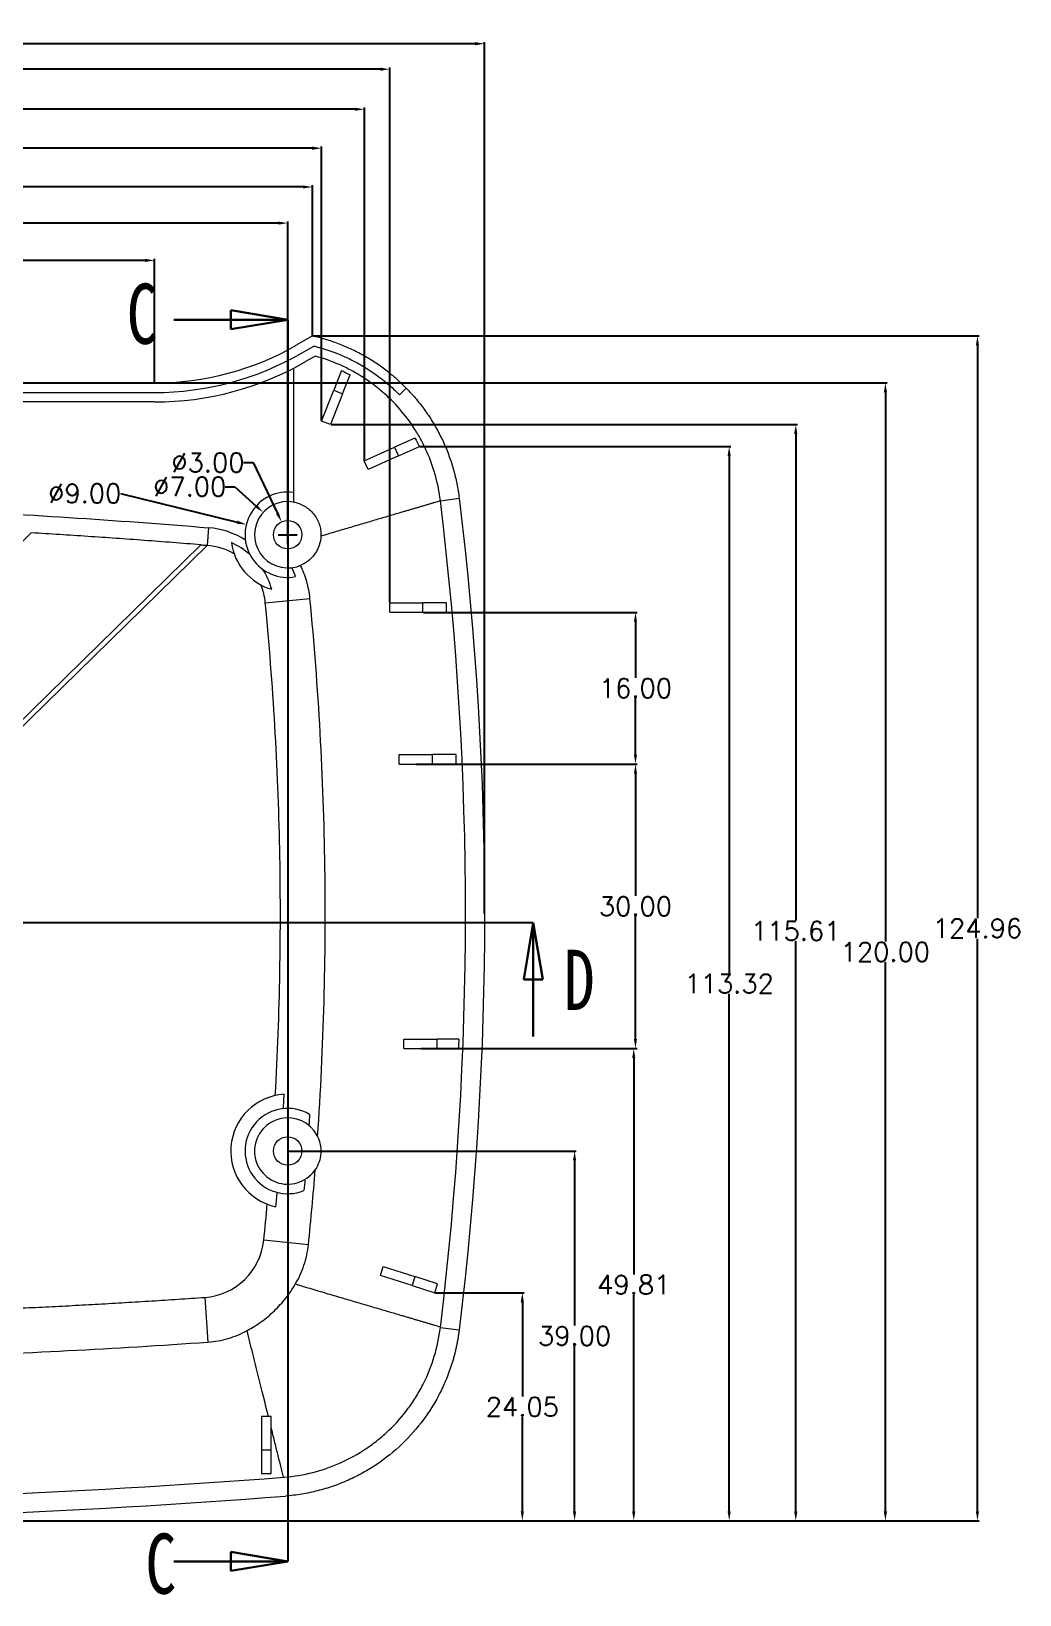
# Model space of a CAD drawing. Header units: inches. Extents: x 1813 to 4686, y 284 to 889.
# Drawn here: x 3064.7 to 3168.9, y 597.1 to 762 of the extents above; entities that cross this region are included whole.
import ezdxf

# ---------------------------------------------------------------- set-up
doc = ezdxf.new("R2010")
doc.units = ezdxf.units.IN
doc.header["$LTSCALE"] = 15
doc.linetypes.add('CENTERX2', pattern=[101.6, 63.5, -12.7, 12.7, -12.7])
doc.styles.add('SLDTEXTSTYLE0', font='TXT', dxfattribs={"width": 0.75})
doc.styles.get("Standard").update_dxf_attribs({"font": 'txt', "bigfont": 'gbcbig.shx'})
doc.dimstyles.new('2.5', dxfattribs={"dimtxt": 2, "dimasz": 1, "dimexe": 0.18, "dimexo": 0.0625, "dimgap": 0.09, "dimtad": 0, "dimtih": 1, "dimtoh": 1, "dimzin": 0, "dimdsep": 46, "dimtxsty": 'Standard', "dimcen": 1, "dimadec": 0, "dimazin": 2, "dimtfac": 1, "dimtofl": 0, "dimtmove": 0, "dimatfit": 3, "dimfxl": 1, "dimtolj": 1, "dimtzin": 0, "dimarcsym": 0})

# ---------------------------------------------------------------- blocks, each defined once
blk = doc.blocks.new('_CLOSED')
at = {"color": 0, "linetype": 'ByBlock', "lineweight": -2}
for p, q in [((-1, 0.166667), (0, 0)), ((-1, 0.166667), (-1, -0.166667)), ((0, 0), (-1, -0.166667)), ((0, 0), (-1, 0))]:
    blk.add_line(p, q, dxfattribs=at)
blk = doc.blocks.new('*D246')
at = {"color": 0, "lineweight": -2}
for p, q in [((2970.8, 724.94), (2970.8, 737.99)), ((2971.8, 737.81), (3019.67, 737.81)), ((3076.72, 737.81), (3028.85, 737.81)), ((3077.72, 724.94), (3077.72, 737.99))]:
    blk.add_line(p, q, dxfattribs=at)
at = {"color": 0}
for points in [[(2971.8, 737.97), (2971.8, 737.64), (2970.8, 737.81)], [(3076.72, 737.97), (3076.72, 737.64), (3077.72, 737.81)]]:
    blk.add_solid(points, dxfattribs=at)
at = {"layer": 'Defpoints', "color": 0}
for p in [(3077.72, 737.81), (2970.8, 724.88), (3077.72, 724.88)]:
    blk.add_point(p, dxfattribs=at)
at = {"color": 0, "insert": (3024.26, 737.81), "char_height": 2, "attachment_point": 5}
blk.add_mtext('\\A1;106.92', dxfattribs=at)
blk = doc.blocks.new('*D248')
at = {"color": 0, "lineweight": -2}
for p, q in [((2956.76, 708.94), (2956.76, 741.92)), ((2957.76, 741.74), (3019.84, 741.74)), ((3090.76, 741.74), (3028.68, 741.74)), ((3091.76, 708.94), (3091.76, 741.92))]:
    blk.add_line(p, q, dxfattribs=at)
at = {"color": 0}
for points in [[(2957.76, 741.91), (2957.76, 741.58), (2956.76, 741.74)], [(3090.76, 741.91), (3090.76, 741.58), (3091.76, 741.74)]]:
    blk.add_solid(points, dxfattribs=at)
at = {"layer": 'Defpoints', "color": 0}
for p in [(3091.76, 741.74), (2956.76, 708.88), (3091.76, 708.88)]:
    blk.add_point(p, dxfattribs=at)
at = {"color": 0, "insert": (3024.26, 741.74), "char_height": 2, "attachment_point": 5}
blk.add_mtext('\\A1;135.00', dxfattribs=at)
blk = doc.blocks.new('*D249')
at = {"color": 0, "lineweight": -2}
for p, q in [((2954.16, 729.9), (2954.16, 745.73)), ((2955.16, 745.55), (3019.84, 745.55)), ((3093.36, 745.55), (3028.68, 745.55)), ((3094.36, 729.9), (3094.36, 745.73))]:
    blk.add_line(p, q, dxfattribs=at)
at = {"color": 0}
for points in [[(2955.16, 745.72), (2955.16, 745.39), (2954.16, 745.55)], [(3093.36, 745.72), (3093.36, 745.39), (3094.36, 745.55)]]:
    blk.add_solid(points, dxfattribs=at)
at = {"layer": 'Defpoints', "color": 0}
for p in [(3094.36, 745.55), (2954.16, 729.84), (3094.36, 729.84)]:
    blk.add_point(p, dxfattribs=at)
at = {"color": 0, "insert": (3024.26, 745.55), "char_height": 2, "attachment_point": 5}
blk.add_mtext('\\A1;140.20', dxfattribs=at)
blk = doc.blocks.new('*D250')
at = {"color": 0, "lineweight": -2}
for p, q in [((2948.68, 716.72), (2948.68, 753.93)), ((2949.68, 753.75), (3020.17, 753.75)), ((3098.84, 753.75), (3028.35, 753.75)), ((3099.84, 716.72), (3099.84, 753.93))]:
    blk.add_line(p, q, dxfattribs=at)
at = {"color": 0}
for points in [[(2949.68, 753.92), (2949.68, 753.58), (2948.68, 753.75)], [(3098.84, 753.92), (3098.84, 753.58), (3099.84, 753.75)]]:
    blk.add_solid(points, dxfattribs=at)
at = {"layer": 'Defpoints', "color": 0}
for p in [(2948.68, 753.75), (2948.68, 716.65), (3099.84, 716.65)]:
    blk.add_point(p, dxfattribs=at)
at = {"color": 0, "insert": (3024.26, 753.75), "char_height": 2, "attachment_point": 5}
blk.add_mtext('\\A1;151.15', dxfattribs=at)
blk = doc.blocks.new('*D251')
at = {"color": 0, "lineweight": -2}
for p, q in [((2953.19, 720.92), (2953.19, 749.82)), ((2954.19, 749.64), (3019.84, 749.64)), ((3094.33, 749.64), (3028.68, 749.64)), ((3095.33, 720.92), (3095.33, 749.82))]:
    blk.add_line(p, q, dxfattribs=at)
at = {"color": 0}
for points in [[(2954.19, 749.81), (2954.19, 749.47), (2953.19, 749.64)], [(3094.33, 749.81), (3094.33, 749.47), (3095.33, 749.64)]]:
    blk.add_solid(points, dxfattribs=at)
at = {"layer": 'Defpoints', "color": 0}
for p in [(3095.33, 749.64), (2953.19, 720.85), (3095.33, 720.85)]:
    blk.add_point(p, dxfattribs=at)
at = {"color": 0, "insert": (3024.26, 749.64), "char_height": 2, "attachment_point": 5}
blk.add_mtext('\\A1;142.15', dxfattribs=at)
blk = doc.blocks.new('*D252')
at = {"color": 0, "lineweight": -2}
for p, q in [((2946.01, 701.75), (2946.01, 758.15)), ((2947.01, 757.97), (3019.67, 757.97)), ((3101.51, 757.97), (3028.85, 757.97)), ((3102.51, 701.75), (3102.51, 758.15))]:
    blk.add_line(p, q, dxfattribs=at)
at = {"color": 0}
for points in [[(2947.01, 758.14), (2947.01, 757.8), (2946.01, 757.97)], [(3101.51, 758.14), (3101.51, 757.8), (3102.51, 757.97)]]:
    blk.add_solid(points, dxfattribs=at)
at = {"layer": 'Defpoints', "color": 0}
for p in [(2946.01, 757.97), (2946.01, 701.69), (3102.51, 701.69)]:
    blk.add_point(p, dxfattribs=at)
at = {"color": 0, "insert": (3024.26, 757.97), "char_height": 2, "attachment_point": 5}
blk.add_mtext('\\A1;156.50', dxfattribs=at)
blk = doc.blocks.new('*D253')
at = {"color": 0, "lineweight": -2}
for p, q in [((2936.01, 668.94), (2936.01, 760.84)), ((2937.01, 760.66), (3019.67, 760.66)), ((3111.51, 760.66), (3028.85, 760.66)), ((3112.51, 668.94), (3112.51, 760.84))]:
    blk.add_line(p, q, dxfattribs=at)
at = {"color": 0}
for points in [[(2937.01, 760.83), (2937.01, 760.49), (2936.01, 760.66)], [(3111.51, 760.83), (3111.51, 760.49), (3112.51, 760.66)]]:
    blk.add_solid(points, dxfattribs=at)
at = {"layer": 'Defpoints', "color": 0}
for p in [(2936.01, 760.66), (2936.01, 668.88), (3112.51, 668.88)]:
    blk.add_point(p, dxfattribs=at)
at = {"color": 0, "insert": (3024.26, 760.66), "char_height": 2, "attachment_point": 5}
blk.add_mtext('\\A1;176.50', dxfattribs=at)
blk = doc.blocks.new('*D261')
at = {"color": 0, "lineweight": -2}
for p, q in [((3091.82, 643.88), (3122.19, 643.88)), ((3122.01, 642.88), (3122.01, 625.47)), ((3122.01, 605.88), (3122.01, 623.29)), ((3024.32, 604.88), (3122.19, 604.88))]:
    blk.add_line(p, q, dxfattribs=at)
at = {"color": 0}
for points in [[(3121.84, 642.88), (3122.17, 642.88), (3122.01, 643.88)], [(3121.84, 605.88), (3122.17, 605.88), (3122.01, 604.88)]]:
    blk.add_solid(points, dxfattribs=at)
at = {"layer": 'Defpoints', "color": 0}
for p in [(3091.76, 643.88), (3122.01, 643.88), (3024.26, 604.88)]:
    blk.add_point(p, dxfattribs=at)
at = {"color": 0, "insert": (3122.01, 624.38), "char_height": 2, "attachment_point": 5}
blk.add_mtext('\\A1;39.00', dxfattribs=at)
blk = doc.blocks.new('*D262')
at = {"color": 0, "lineweight": -2}
for p, q in [((3107.32, 628.93), (3116.68, 628.93)), ((3116.5, 627.93), (3116.5, 617.99)), ((3116.5, 605.88), (3116.5, 615.81)), ((3024.32, 604.88), (3116.68, 604.88))]:
    blk.add_line(p, q, dxfattribs=at)
at = {"color": 0}
for points in [[(3116.33, 627.93), (3116.66, 627.93), (3116.5, 628.93)], [(3116.33, 605.88), (3116.66, 605.88), (3116.5, 604.88)]]:
    blk.add_solid(points, dxfattribs=at)
at = {"layer": 'Defpoints', "color": 0}
for p in [(3107.26, 628.93), (3024.26, 604.88), (3116.5, 604.88)]:
    blk.add_point(p, dxfattribs=at)
at = {"color": 0, "insert": (3116.5, 616.9), "char_height": 2, "attachment_point": 5}
blk.add_mtext('\\A1;24.05', dxfattribs=at)
blk = doc.blocks.new('*D263')
at = {"color": 0, "lineweight": -2}
for p, q in [((3108.7, 654.69), (3128.43, 654.69)), ((3128.25, 653.69), (3128.25, 630.87)), ((3128.25, 605.88), (3128.25, 628.69)), ((3024.32, 604.88), (3128.43, 604.88))]:
    blk.add_line(p, q, dxfattribs=at)
at = {"color": 0}
for points in [[(3128.08, 653.69), (3128.41, 653.69), (3128.25, 654.69)], [(3128.08, 605.88), (3128.41, 605.88), (3128.25, 604.88)]]:
    blk.add_solid(points, dxfattribs=at)
at = {"layer": 'Defpoints', "color": 0}
for p in [(3108.63, 654.69), (3128.25, 654.69), (3024.26, 604.88)]:
    blk.add_point(p, dxfattribs=at)
at = {"color": 0, "insert": (3128.25, 629.78), "char_height": 2, "attachment_point": 5}
blk.add_mtext('\\A1;49.81', dxfattribs=at)
blk = doc.blocks.new('*D264')
at = {"color": 0, "lineweight": -2}
for p, q in [((3105.82, 684.69), (3128.61, 684.69)), ((3128.43, 683.69), (3128.43, 670.78)), ((3128.43, 655.69), (3128.43, 668.6)), ((3105.82, 654.69), (3128.61, 654.69))]:
    blk.add_line(p, q, dxfattribs=at)
at = {"color": 0}
for points in [[(3128.26, 683.69), (3128.59, 683.69), (3128.43, 684.69)], [(3128.26, 655.69), (3128.59, 655.69), (3128.43, 654.69)]]:
    blk.add_solid(points, dxfattribs=at)
at = {"layer": 'Defpoints', "color": 0}
for p in [(3105.76, 684.69), (3128.43, 684.69), (3105.76, 654.69)]:
    blk.add_point(p, dxfattribs=at)
at = {"color": 0, "insert": (3128.43, 669.69), "char_height": 2, "attachment_point": 5}
blk.add_mtext('\\A1;30.00', dxfattribs=at)
blk = doc.blocks.new('*D265')
at = {"color": 0, "lineweight": -2}
for p, q in [((3106.07, 700.69), (3128.61, 700.69)), ((3128.43, 699.69), (3128.43, 693.78)), ((3128.43, 685.69), (3128.43, 691.6)), ((3105.32, 684.69), (3128.61, 684.69))]:
    blk.add_line(p, q, dxfattribs=at)
at = {"color": 0}
for points in [[(3128.26, 699.69), (3128.59, 699.69), (3128.43, 700.69)], [(3128.26, 685.69), (3128.59, 685.69), (3128.43, 684.69)]]:
    blk.add_solid(points, dxfattribs=at)
at = {"layer": 'Defpoints', "color": 0}
for p in [(3106.01, 700.69), (3128.43, 700.69), (3105.26, 684.69)]:
    blk.add_point(p, dxfattribs=at)
at = {"color": 0, "insert": (3128.43, 692.69), "char_height": 2, "attachment_point": 5}
blk.add_mtext('\\A1;16.00', dxfattribs=at)
blk = doc.blocks.new('*D266')
at = {"color": 0, "lineweight": -2}
for p, q in [((3105.7, 718.19), (3138.49, 718.19)), ((3138.31, 717.19), (3138.31, 662.62)), ((3138.31, 605.88), (3138.31, 660.44)), ((3024.39, 604.88), (3138.49, 604.88))]:
    blk.add_line(p, q, dxfattribs=at)
at = {"color": 0}
for points in [[(3138.14, 717.19), (3138.47, 717.19), (3138.31, 718.19)], [(3138.14, 605.88), (3138.47, 605.88), (3138.31, 604.88)]]:
    blk.add_solid(points, dxfattribs=at)
at = {"layer": 'Defpoints', "color": 0}
for p in [(3105.64, 718.19), (3138.31, 718.19), (3024.32, 604.88)]:
    blk.add_point(p, dxfattribs=at)
at = {"color": 0, "insert": (3138.31, 661.53), "char_height": 2, "attachment_point": 5}
blk.add_mtext('\\A1;113.32', dxfattribs=at)
blk = doc.blocks.new('*D267')
at = {"color": 0, "lineweight": -2}
for p, q in [((3096.33, 720.49), (3145.51, 720.49)), ((3145.33, 719.49), (3145.33, 668.18)), ((3145.33, 605.88), (3145.33, 666)), ((3024.32, 604.88), (3145.51, 604.88))]:
    blk.add_line(p, q, dxfattribs=at)
at = {"color": 0}
for points in [[(3145.16, 719.49), (3145.5, 719.49), (3145.33, 720.49)], [(3145.16, 605.88), (3145.5, 605.88), (3145.33, 604.88)]]:
    blk.add_solid(points, dxfattribs=at)
at = {"layer": 'Defpoints', "color": 0}
for p in [(3096.26, 720.49), (3024.26, 604.88), (3145.33, 604.88)]:
    blk.add_point(p, dxfattribs=at)
at = {"color": 0, "insert": (3145.33, 667.09), "char_height": 2, "attachment_point": 5}
blk.add_mtext('\\A1;115.61', dxfattribs=at)
blk = doc.blocks.new('*D268')
at = {"color": 0, "lineweight": -2}
for p, q in [((3061.71, 724.88), (3154.96, 724.88)), ((3154.78, 723.88), (3154.78, 665.97)), ((3154.78, 605.88), (3154.78, 663.79)), ((3024.32, 604.88), (3154.96, 604.88))]:
    blk.add_line(p, q, dxfattribs=at)
at = {"color": 0}
for points in [[(3154.61, 723.88), (3154.95, 723.88), (3154.78, 724.88)], [(3154.61, 605.88), (3154.95, 605.88), (3154.78, 604.88)]]:
    blk.add_solid(points, dxfattribs=at)
at = {"layer": 'Defpoints', "color": 0}
for p in [(3061.65, 724.88), (3154.78, 724.88), (3024.26, 604.88)]:
    blk.add_point(p, dxfattribs=at)
at = {"color": 0, "insert": (3154.78, 664.88), "char_height": 2, "attachment_point": 5}
blk.add_mtext('\\A1;120.00', dxfattribs=at)
blk = doc.blocks.new('*D269')
at = {"color": 0, "lineweight": -2}
for p, q in [((3094.42, 729.84), (3164.67, 729.84)), ((3164.49, 728.84), (3164.49, 668.45)), ((3164.49, 605.88), (3164.49, 666.27)), ((3024.32, 604.88), (3164.67, 604.88))]:
    blk.add_line(p, q, dxfattribs=at)
at = {"color": 0}
for points in [[(3164.32, 728.84), (3164.65, 728.84), (3164.49, 729.84)], [(3164.32, 605.88), (3164.65, 605.88), (3164.49, 604.88)]]:
    blk.add_solid(points, dxfattribs=at)
at = {"layer": 'Defpoints', "color": 0}
for p in [(3094.36, 729.84), (3164.49, 729.84), (3024.26, 604.88)]:
    blk.add_point(p, dxfattribs=at)
at = {"color": 0, "insert": (3164.49, 667.36), "char_height": 2, "attachment_point": 5}
blk.add_mtext('\\A1;124.96', dxfattribs=at)
blk = doc.blocks.new('*D302')
at = {"color": 0, "lineweight": -2}
for p, q in [((3085.18, 713.94), (3086.18, 713.94)), ((3086.18, 713.94), (3088.43, 711.9)), ((3091.76, 707.88), (3091.76, 709.88)), ((3090.76, 708.88), (3092.76, 708.88))]:
    blk.add_line(p, q, dxfattribs=at)
at = {"color": 0}
blk.add_solid([(3088.54, 712.02), (3088.32, 711.78), (3089.17, 711.23)], dxfattribs=at)
at = {"layer": 'Defpoints', "color": 0}
for p in [(3089.17, 711.23), (3094.35, 706.52)]:
    blk.add_point(p, dxfattribs=at)
at = {"color": 0, "insert": (3081.43, 713.94), "char_height": 2, "attachment_point": 5}
blk.add_mtext('\\A1;∅7.00', dxfattribs=at)
blk = doc.blocks.new('*D303')
at = {"color": 0, "lineweight": -2}
for p, q in [((3087.11, 716.49), (3088.11, 716.49)), ((3088.11, 716.49), (3090.68, 711.13)), ((3091.76, 707.88), (3091.76, 709.88)), ((3090.76, 708.88), (3092.76, 708.88))]:
    blk.add_line(p, q, dxfattribs=at)
at = {"color": 0}
blk.add_solid([(3090.83, 711.2), (3090.53, 711.06), (3091.11, 710.23)], dxfattribs=at)
at = {"layer": 'Defpoints', "color": 0}
for p in [(3091.11, 710.23), (3092.41, 707.52)]:
    blk.add_point(p, dxfattribs=at)
at = {"color": 0, "insert": (3083.35, 716.49), "char_height": 2, "attachment_point": 5}
blk.add_mtext('\\A1;∅3.00', dxfattribs=at)
blk = doc.blocks.new('*D304')
at = {"color": 0, "lineweight": -2}
for p, q in [((3074.12, 713.23), (3086.42, 710.2)), ((3091.76, 707.88), (3091.76, 709.88)), ((3090.76, 708.88), (3092.76, 708.88))]:
    blk.add_line(p, q, dxfattribs=at)
at = {"color": 0}
blk.add_solid([(3086.46, 710.36), (3086.38, 710.03), (3087.39, 709.96)], dxfattribs=at)
at = {"layer": 'Defpoints', "color": 0}
for p in [(3087.39, 709.96), (3096.13, 707.8)]:
    blk.add_point(p, dxfattribs=at)
at = {"color": 0, "insert": (3070.36, 713.23), "char_height": 2, "attachment_point": 5}
blk.add_mtext('\\A1;∅9.00', dxfattribs=at)

msp = doc.modelspace()

# ---------------------------------------------------------------- linework, layer by layer
at = {"color": 7, "linetype": 'Continuous', "lineweight": 30}
for p, q in [((3079.76, 731.557), (3091.76, 731.557)), ((3117.646, 655.957), (3117.646, 667.957)), ((3079.76, 600.597), (3091.76, 600.597))]:
    msp.add_line(p, q, dxfattribs=at)
at = {"color": 1, "linetype": 'CENTERX2'}
for p, q in [((3091.76, 731.557), (3091.76, 600.597)), ((3117.646, 667.957), (2928.991, 667.957))]:
    msp.add_line(p, q, dxfattribs=at)
at = {"color": 7, "linetype": 'Continuous', "lineweight": 15}
for p, q in [((3094.358, 729.841), (3092.722, 728.896)), ((3093.222, 728.03), (3094.515, 728.777)), ((3094.662, 727.707), (3093.722, 727.164)), ((3097.438, 726.183), (3096.619, 724.109)), ((3097.549, 723.742), (3098.335, 725.732)), ((3077.722, 724.877), (2970.799, 724.877)), ((2970.799, 723.877), (3077.722, 723.877)), ((3095.333, 720.854), (3096.619, 724.109)), ((3096.619, 724.109), (3097.549, 723.742)), ((3103.547, 723.632), (3104.26, 724.332)), ((3077.722, 722.877), (2970.799, 722.877)), ((3097.549, 723.742), (3096.263, 720.487)), ((3096.263, 720.487), (3095.333, 720.854)), ((3105.167, 719.076), (3103.024, 718.102)), ((3099.838, 716.653), (3103.024, 718.102)), ((3103.024, 718.102), (3103.438, 717.191)), ((3103.438, 717.191), (3105.641, 718.193)), ((3100.251, 715.743), (3099.838, 716.653)), ((3103.438, 717.191), (3100.251, 715.743)), ((3107.859, 712.444), (3107.852, 712.502)), ((3107.859, 712.444), (3109.838, 712.744)), ((3064.72, 709.077), (2994.905, 640.189)), ((3083.404, 709.616), (3083.252, 707.757)), ((3015.163, 641.057), (3083.252, 707.757)), ((3022.057, 648.511), (3082.592, 707.811)), ((3089.395, 701.703), (3094.103, 702.159)), ((3102.51, 700.692), (3102.51, 701.692)), ((3102.51, 701.692), (3106.01, 701.692)), ((3106.01, 700.692), (3106.01, 701.692)), ((3108.51, 701.692), (3106.01, 701.692)), ((3108.51, 700.692), (3108.51, 701.692)), ((3102.51, 700.692), (3106.01, 700.692)), ((3106.01, 700.692), (3108.51, 700.692)), ((3103.51, 684.692), (3103.51, 685.692)), ((3103.51, 685.692), (3107.01, 685.692)), ((3103.51, 684.692), (3107.01, 684.692)), ((3107.01, 684.692), (3107.01, 685.692)), ((3109.51, 685.692), (3107.01, 685.692)), ((3107.01, 684.692), (3109.51, 684.692)), ((3109.51, 684.692), (3109.51, 685.692)), ((3104.01, 654.692), (3104.01, 655.692)), ((3104.01, 655.692), (3107.51, 655.692)), ((3104.01, 654.692), (3107.51, 654.692)), ((3107.51, 654.692), (3107.51, 655.692)), ((3109.797, 655.692), (3107.51, 655.692)), ((3107.51, 654.692), (3109.759, 654.692)), ((3093.945, 633.995), (3089.238, 634.474)), ((3101.536, 630.738), (3101.838, 631.692)), ((3101.838, 631.692), (3105.175, 630.636)), ((3104.873, 629.682), (3101.536, 630.738)), ((3105.175, 630.636), (3104.873, 629.682)), ((3107.558, 629.882), (3105.175, 630.636)), ((3083.013, 628.444), (3083.342, 623.725)), ((3104.873, 629.682), (3107.256, 628.928)), ((3107.256, 628.928), (3107.558, 629.882)), ((3107.852, 625.252), (3109.838, 625.01)), ((3090.01, 615.877), (3089.01, 615.877)), ((3089.01, 615.877), (3089.01, 612.377)), ((3090.01, 612.377), (3090.01, 615.877)), ((3089.01, 612.377), (3090.01, 612.377)), ((3089.01, 612.377), (3089.01, 609.877)), ((3090.01, 609.877), (3090.01, 612.377)), ((3089.01, 609.877), (3090.01, 609.877))]:
    msp.add_line(p, q, dxfattribs=at)
for centre in [(3091.76, 708.877), (3091.76, 643.877)]:
    msp.add_circle(centre, 1.5, dxfattribs=at)
for centre, radius, start, end in [((3077.722, 754.877), 30, 270, 300), ((3077.722, 754.877), 31, 270, 300), ((3077.722, 754.877), 32, 270, 300), ((3091.76, 708.877), 4.5, 82.36497, 280.60216), ((3091.76, 708.877), 3.5, 80.16432, 294.82904), ((3082.7, 701.053), 8.591, 57.66069, 85.29903), ((3082.7, 701.053), 6.726, 59.50441, 85.29903), ((3082.7, 701.053), 7.658, 48.51968, 65.97946), ((3091.76, 708.877), 6, 187.93451, 253.68773), ((3082.7, 701.053), 7.658, 15.64279, 33.10256), ((3082.7, 701.053), 10.456, 18.97723, 24.59669), ((3082.7, 701.053), 6.726, 5.53805, 22.11783), ((3091.76, 643.877), 6, 93.56919, 258.02351), ((3091.76, 643.877), 4.5, 59.20208, 292.39019), ((3091.76, 643.877), 3.5, 27.87623, 323.71565), ((3082.547, 635.154), 6.726, 273.97827, 354.19777)]:
    msp.add_arc(centre, radius, start, end, dxfattribs=at)
for points, knots in [([(3104.26, 724.332), (3104.164, 724.429), (3103.971, 724.624), (3103.674, 724.907), (3103.373, 725.185), (3103.066, 725.456), (3102.753, 725.72), (3102.436, 725.979), (3101.844, 726.439), (3100.954, 727.069), (3099.728, 727.811), (3098.447, 728.466), (3097.341, 728.934), (3096.438, 729.26), (3095.753, 729.479), (3095.06, 729.676), (3094.592, 729.786), (3094.358, 729.841)], [0, 0, 0, 0, 0.0357684, 0.0714809, 0.1071524, 0.1427979, 0.1784323, 0.2140707, 0.2497281, 0.3741663, 0.4984953, 0.6238848, 0.7493604, 0.8119768, 0.874568, 0.9372153, 1, 1, 1, 1]), ([(3094.515, 728.777), (3094.657, 728.741), (3094.941, 728.669), (3095.364, 728.549), (3095.783, 728.421), (3096.199, 728.282), (3096.611, 728.134), (3097.293, 727.871), (3098.231, 727.459), (3099.267, 726.915), (3100.145, 726.388), (3100.875, 725.902), (3101.583, 725.383), (3102.265, 724.831), (3102.923, 724.25), (3103.339, 723.838), (3103.547, 723.632)], [0, 0, 0, 0, 0.0417578, 0.0834469, 0.1250896, 0.1667081, 0.2083246, 0.2499615, 0.375033, 0.4999675, 0.5831961, 0.66663, 0.7500024, 0.833236, 0.9165092, 1, 1, 1, 1]), ([(3107.852, 712.502), (3107.744, 713.393), (3107.57, 714.265), (3107.099, 715.971), (3106.801, 716.806), (3106.259, 718.029), (3106.061, 718.433), (3105.639, 719.221), (3105.415, 719.604), (3104.702, 720.727), (3104.173, 721.437), (3103.011, 722.78), (3102.37, 723.416), (3101.019, 724.574), (3100.306, 725.098), (3099.181, 725.805), (3098.796, 726.027), (3098.009, 726.444), (3097.604, 726.639), (3096.372, 727.177), (3095.529, 727.474), (3094.662, 727.707)], [0, 0, 0, 0, 0.125, 0.125, 0.25, 0.25, 0.3125, 0.3125, 0.375, 0.375, 0.5, 0.5, 0.625, 0.625, 0.75, 0.75, 0.8125, 0.8125, 0.875, 0.875, 1, 1, 1, 1]), ([(3092.358, 726.42), (3092.358, 725.494), (3092.358, 724.495), (3092.358, 722.885), (3092.358, 722.328), (3092.358, 721.187), (3092.358, 720.605), (3092.358, 718.821), (3092.358, 717.584), (3092.358, 715.015), (3092.358, 713.677), (3092.358, 712.325)], [0, 0, 0, 0, 0.25, 0.25, 0.375, 0.375, 0.5, 0.5, 0.75, 0.75, 1, 1, 1, 1]), ([(3104.26, 724.332), (3104.356, 724.234), (3104.546, 724.038), (3105.076, 723.462), (3105.82, 722.574), (3106.711, 721.326), (3107.506, 720.01), (3108.197, 718.637), (3108.781, 717.216), (3109.174, 716), (3109.433, 715.011), (3109.598, 714.261), (3109.736, 713.506), (3109.804, 712.998), (3109.838, 712.744)], [0, 0, 0, 0, 0.0313226, 0.062685, 0.1794436, 0.2963489, 0.4137866, 0.531422, 0.6483324, 0.7654144, 0.8240801, 0.8826752, 0.9412863, 1, 1, 1, 1]), ([(2965.478, 711.091), (2985.121, 712.213), (3004.8, 712.653), (3034.302, 712.284), (3044.138, 711.989), (3063.785, 711.058), (3073.6, 710.422), (3083.404, 709.616)], [0, 0, 0, 0, 0.5, 0.5, 0.75, 0.75, 1, 1, 1, 1]), ([(3107.859, 712.444), (3107.762, 712.415), (3107.568, 712.358), (3107.267, 712.269), (3106.958, 712.178), (3106.641, 712.085), (3106.316, 711.989), (3105.983, 711.891), (3105.642, 711.79), (3105.293, 711.688), (3104.937, 711.583), (3104.572, 711.475), (3104.2, 711.366), (3103.55, 711.174), (3102.587, 710.89), (3101.27, 710.501), (3099.873, 710.089), (3098.655, 709.729), (3097.647, 709.432), (3096.873, 709.203), (3096.076, 708.968), (3095.532, 708.807), (3095.257, 708.726)], [0, 0, 0, 0, 0.0306435, 0.0613887, 0.0922357, 0.1231846, 0.1542357, 0.1853891, 0.216645, 0.2480034, 0.2794646, 0.3110286, 0.3426957, 0.3744659, 0.4744577, 0.5762504, 0.6798469, 0.7852496, 0.83761, 0.8908552, 0.9449851, 1, 1, 1, 1]), ([(3092.358, 712.325), (3092.565, 712.29), (3092.766, 712.236), (3093.156, 712.093), (3093.346, 712.004), (3093.71, 711.791), (3093.88, 711.67), (3094.197, 711.398), (3094.346, 711.245), (3094.612, 710.917), (3094.729, 710.742), (3094.931, 710.373), (3095.017, 710.177), (3095.15, 709.775), (3095.197, 709.57), (3095.256, 709.153), (3095.266, 708.939), (3095.257, 708.726)], [0, 0, 0, 0, 0.125, 0.125, 0.25, 0.25, 0.375, 0.375, 0.5, 0.5, 0.625, 0.625, 0.75, 0.75, 0.875, 0.875, 1, 1, 1, 1]), ([(3082.592, 707.811), (3081.6, 707.89), (3079.615, 708.05), (3076.637, 708.276), (3073.658, 708.493), (3070.679, 708.698), (3067.7, 708.894), (3065.713, 709.016), (3064.72, 709.077)], [0, 0, 0, 0, 0.1667179, 0.3334126, 0.500086, 0.6667404, 0.8333777, 1, 1, 1, 1]), ([(3082.592, 707.811), (3082.745, 707.798), (3082.897, 707.786), (3083.088, 707.77), (3083.145, 707.765), (3083.227, 707.759), (3083.252, 707.757), (3083.252, 707.757)], [0, 0, 0, 0, 0.5, 0.5, 0.75, 0.75, 1, 1, 1, 1]), ([(3095.257, 708.726), (3095.243, 708.398), (3095.184, 708.081), (3095.032, 707.622), (3094.97, 707.471), (3094.828, 707.184), (3094.748, 707.047), (3094.57, 706.784), (3094.472, 706.658), (3094.259, 706.421), (3094.146, 706.311), (3093.787, 706.006), (3093.518, 705.834), (3093.23, 705.7)], [0, 0, 0, 0, 0.25, 0.25, 0.375, 0.375, 0.5, 0.5, 0.625, 0.625, 0.75, 0.75, 1, 1, 1, 1]), ([(3094.103, 702.159), (3094.044, 702.772), (3093.929, 703.369), (3093.595, 704.531), (3093.376, 705.096), (3093.104, 705.645)], [0, 0, 0, 0, 0.5, 0.5, 1, 1, 1, 1]), ([(3090.445, 649.731), (3090.69, 654.061), (3090.852, 658.394), (3091.01, 667.062), (3091.005, 671.4), (3090.742, 684.411), (3090.232, 693.066), (3089.395, 701.703)], [0, 0, 0, 0, 0.25, 0.25, 0.5, 0.5, 1, 1, 1, 1]), ([(3094.914, 645.395), (3095.561, 654.851), (3095.818, 664.32), (3095.546, 683.271), (3095.018, 692.726), (3094.103, 702.159)], [0, 0, 0, 0, 0.5, 0.5, 1, 1, 1, 1]), ([(3094.914, 645.395), (3095.046, 645.12), (3095.141, 644.833), (3095.227, 644.384), (3095.246, 644.231), (3095.263, 643.926), (3095.262, 643.774), (3095.229, 643.319), (3095.166, 643.014), (3094.966, 642.44), (3094.829, 642.167), (3094.658, 641.914)], [0, 0, 0, 0, 0.25, 0.25, 0.375, 0.375, 0.5, 0.5, 0.75, 0.75, 1, 1, 1, 1]), ([(3092.553, 629.827), (3092.933, 630.463), (3093.241, 631.129), (3093.709, 632.521), (3093.869, 633.254), (3093.945, 633.995)], [0, 0, 0, 0, 0.5, 0.5, 1, 1, 1, 1]), ([(3001.88, 626.697), (3002.813, 626.674), (3004.678, 626.626), (3007.476, 626.566), (3010.273, 626.515), (3013.071, 626.474), (3015.869, 626.441), (3018.667, 626.418), (3021.464, 626.404), (3024.262, 626.399), (3027.06, 626.404), (3029.857, 626.418), (3032.655, 626.441), (3035.453, 626.474), (3038.25, 626.515), (3041.048, 626.566), (3043.846, 626.627), (3046.644, 626.696), (3049.441, 626.775), (3052.239, 626.863), (3055.037, 626.96), (3057.834, 627.067), (3060.632, 627.182), (3063.43, 627.308), (3066.227, 627.442), (3069.025, 627.585), (3071.823, 627.738), (3074.621, 627.9), (3077.418, 628.072), (3080.216, 628.252), (3082.081, 628.38), (3083.013, 628.444)], [0, 0, 0, 0, 0.0344722, 0.0689417, 0.103409, 0.1378744, 0.1723383, 0.206801, 0.241263, 0.2757246, 0.3101862, 0.3446482, 0.3791109, 0.4135748, 0.4480402, 0.4825075, 0.516977, 0.5514492, 0.5859244, 0.620403, 0.6548854, 0.689372, 0.723863, 0.758359, 0.7928603, 0.8273672, 0.8618802, 0.8963996, 0.9309258, 0.9654591, 1, 1, 1, 1]), ([(3087.468, 624.939), (3087.991, 625.224), (3088.496, 625.538), (3089.464, 626.237), (3089.923, 626.619), (3090.784, 627.447), (3091.184, 627.892), (3091.915, 628.826), (3092.248, 629.317), (3092.553, 629.827)], [0, 0, 0, 0, 0.25, 0.25, 0.5, 0.5, 0.75, 0.75, 1, 1, 1, 1]), ([(3107.859, 625.31), (3107.762, 625.338), (3107.568, 625.396), (3107.267, 625.485), (3106.958, 625.576), (3106.641, 625.669), (3106.316, 625.765), (3105.983, 625.863), (3105.642, 625.963), (3105.293, 626.066), (3104.937, 626.171), (3104.572, 626.279), (3104.2, 626.388), (3103.55, 626.58), (3102.587, 626.864), (3101.27, 627.253), (3099.873, 627.665), (3098.65, 628.026), (3097.635, 628.326), (3096.847, 628.558), (3096.035, 628.798), (3095.199, 629.045), (3094.339, 629.299), (3093.456, 629.56), (3092.856, 629.738), (3092.553, 629.827)], [0, 0, 0, 0, 0.0260335, 0.0521534, 0.0783599, 0.104653, 0.131033, 0.1574999, 0.1840539, 0.2106951, 0.2374237, 0.2642397, 0.2911433, 0.3181346, 0.4030831, 0.4895628, 0.5775761, 0.667125, 0.7123475, 0.7583469, 0.8051234, 0.852677, 0.9010077, 0.9501154, 1, 1, 1, 1]), ([(3083.342, 623.725), (3084.07, 623.775), (3084.778, 623.905), (3086.157, 624.312), (3086.831, 624.592), (3087.468, 624.939)], [0, 0, 0, 0, 0.5, 0.5, 1, 1, 1, 1]), ([(3089.726, 615.877), (3089.385, 617.246), (3089.026, 618.689), (3088.46, 620.962), (3088.266, 621.738), (3087.87, 623.327), (3087.67, 624.13), (3087.468, 624.939)], [0, 0, 0, 0, 0.5, 0.5, 0.75, 0.75, 1, 1, 1, 1]), ([(3091.378, 609.483), (3092.414, 609.563), (3093.428, 609.732), (3095.414, 610.237), (3096.388, 610.574), (3098.283, 611.422), (3099.181, 611.922), (3100.456, 612.779), (3100.869, 613.083), (3101.671, 613.729), (3102.061, 614.071), (3103.184, 615.147), (3103.862, 615.919), (3104.774, 617.156), (3105.061, 617.581), (3105.599, 618.459), (3105.851, 618.914), (3106.547, 620.304), (3106.924, 621.257), (3107.514, 623.215), (3107.727, 624.22), (3107.852, 625.252)], [0, 0, 0, 0, 0.125, 0.125, 0.25, 0.25, 0.375, 0.375, 0.4375, 0.4375, 0.5, 0.5, 0.625, 0.625, 0.6875, 0.6875, 0.75, 0.75, 0.875, 0.875, 1, 1, 1, 1]), ([(3109.838, 625.01), (3109.82, 624.868), (3109.783, 624.584), (3109.717, 624.161), (3109.643, 623.739), (3109.559, 623.319), (3109.467, 622.901), (3109.365, 622.485), (3109.255, 622.071), (3109.017, 621.248), (3108.594, 620.034), (3107.893, 618.469), (3107.06, 616.968), (3105.781, 615.07), (3103.885, 612.913), (3101.649, 611.112), (3099.697, 609.917), (3098.161, 609.15), (3096.565, 608.516), (3095.194, 608.105), (3094.08, 607.846), (3093.236, 607.689), (3092.387, 607.566), (3091.818, 607.515), (3091.533, 607.489)], [0, 0, 0, 0, 0.0156489, 0.0312756, 0.0468873, 0.0624911, 0.0780943, 0.093704, 0.1093275, 0.1249719, 0.1873581, 0.2497227, 0.3123413, 0.3749381, 0.4997671, 0.6248151, 0.687323, 0.74981, 0.812375, 0.8749195, 0.9062222, 0.9374648, 0.9687048, 1, 1, 1, 1]), ([(2965.181, 623.725), (2984.847, 622.357), (3004.555, 621.67), (3034.116, 621.67), (3043.973, 621.842), (3063.669, 622.527), (3073.509, 623.041), (3083.342, 623.725)], [0, 0, 0, 0, 0.5, 0.5, 0.75, 0.75, 1, 1, 1, 1]), ([(3091.319, 609.478), (3091.133, 610.226), (3090.931, 611.039), (3090.603, 612.354), (3090.49, 612.808), (3090.256, 613.748), (3090.135, 614.235), (3090.01, 614.736)], [0, 0, 0, 0, 0.5, 0.5, 0.75, 0.75, 1, 1, 1, 1])]:
    msp.add_open_spline(points, degree=3, knots=knots, dxfattribs=at)
for points in [[(3097.438, 726.183), (3097.742, 726.041), (3098.041, 725.891), (3098.335, 725.732)], [(3105.167, 719.076), (3105.334, 718.786), (3105.492, 718.492), (3105.641, 718.193)], [(3107.852, 625.252), (3111.394, 654.318), (3111.397, 683.377), (3107.859, 712.444)], [(3109.838, 712.744), (3113.401, 683.499), (3113.401, 654.255), (3109.838, 625.01)], [(3109.797, 655.692), (3109.785, 655.359), (3109.772, 655.025), (3109.759, 654.692)], [(3091.299, 648.353), (3091.329, 648.857), (3091.359, 649.361), (3091.387, 649.865)], [(3094.064, 647.742), (3094.04, 647.353), (3094.016, 646.964), (3093.99, 646.575)], [(3094.914, 645.395), (3094.894, 645.436), (3094.874, 645.475), (3094.854, 645.513)], [(3093.945, 633.995), (3094.213, 636.632), (3094.45, 639.272), (3094.658, 641.914)], [(3094.582, 641.806), (3094.607, 641.841), (3094.633, 641.877), (3094.658, 641.914)], [(3093.572, 640.882), (3093.54, 640.493), (3093.508, 640.105), (3093.474, 639.716)], [(3089.238, 634.474), (3089.367, 635.741), (3089.489, 637.009), (3089.603, 638.278)], [(3090.515, 638.008), (3090.561, 638.51), (3090.606, 639.013), (3090.649, 639.516)], [(2957.143, 609.483), (3001.888, 606.008), (3046.633, 606.008), (3091.378, 609.483)], [(2956.988, 607.489), (3001.836, 604.006), (3046.685, 604.006), (3091.533, 607.489)]]:
    msp.add_open_spline(points, degree=3, dxfattribs=at)

# ---------------------------------------------------------------- block references
at = {"color": 7, "linetype": 'Continuous', "lineweight": 30, "xscale": 6, "yscale": 6}
for p in [(3091.76, 731.557), (3091.76, 600.597)]:
    msp.add_blockref('_CLOSED', p, dxfattribs=at)
at = {"color": 7, "linetype": 'Continuous', "lineweight": 30, "xscale": 6, "yscale": 6, "rotation": 90}
msp.add_blockref('_CLOSED', (3117.646, 667.957), dxfattribs=at)

# ---------------------------------------------------------------- texts
at = {"color": 7, "linetype": 'Continuous', "char_height": 6.35, "attachment_point": 1, "style": 'SLDTEXTSTYLE0'}
for s, insert in [('C', (3074.786, 735.354)), ('D', (3120.886, 665.099)), ('C', (3076.755, 603.536))]:
    msp.add_mtext(s, dxfattribs=dict(at, insert=insert))

# ---------------------------------------------------------------- dimensions: what is measured, and where the dimension line sits
dim = msp.add_linear_dim(base=(2936.01, 760.661), p1=(3112.51, 668.877), p2=(2936.01, 668.877), dimstyle='2.5')
dim.commit()
dim.dimension.update_dxf_attribs({"geometry": '*D253', "text_midpoint": (3024.26, 760.661), "dimtype": 160})
for base, p1, p2, picture, middle in [((2946.01, 757.969), (3102.51, 701.692), (2946.01, 701.692), '*D252', (3024.26, 757.969)), ((2948.6831, 753.7484), (3099.8377, 716.6533), (2948.6831, 716.6533), '*D250', (3024.2604, 753.7484)), ((3095.333, 749.639), (2953.187, 720.854), (3095.333, 720.854), '*D251', (3024.26, 749.639)), ((3094.358, 745.554), (2954.162, 729.841), (3094.358, 729.841), '*D249', (3024.26, 745.554)), ((3091.76, 741.743), (2956.76, 708.877), (3091.76, 708.877), '*D248', (3024.26, 741.743)), ((3077.722, 737.808), (2970.799, 724.877), (3077.722, 724.877), '*D246', (3024.26, 737.808))]:
    dim = msp.add_linear_dim(base=base, p1=p1, p2=p2, dimstyle='2.5')
    dim.commit()
    dim.dimension.update_dxf_attribs({"geometry": picture, "text_midpoint": middle})
for base, p1, p2, picture, middle in [((3164.487, 729.841), (3024.26, 604.877), (3094.358, 729.841), '*D269', (3164.487, 667.359)), ((3154.779, 724.877), (3024.26, 604.877), (3061.65, 724.877), '*D268', (3154.779, 664.877)), ((3138.306, 718.193), (3024.323, 604.877), (3105.641, 718.193), '*D266', (3138.306, 661.535)), ((3128.427, 700.692), (3105.26, 684.692), (3106.01, 700.692), '*D265', (3128.427, 692.692)), ((3128.427, 684.692), (3105.76, 654.692), (3105.76, 684.692), '*D264', (3128.427, 669.692)), ((3128.24698, 654.69185), (3024.26037, 604.87693), (3108.63476, 654.69185), '*D263', (3128.24698, 629.78439)), ((3116.497, 604.877), (3107.256, 628.928), (3024.26, 604.877), '*D262', (3116.497, 616.903))]:
    dim = msp.add_linear_dim(base=base, p1=p1, p2=p2, angle=90, dimstyle='2.5')
    dim.commit()
    dim.dimension.update_dxf_attribs({"geometry": picture, "text_midpoint": middle})
for base, p1, p2, picture, middle in [((3145.331, 604.877), (3096.263, 720.487), (3024.26, 604.877), '*D267', (3145.331, 667.088)), ((3122.008, 643.877), (3024.26, 604.877), (3091.76, 643.877), '*D261', (3122.008, 624.377))]:
    dim = msp.add_linear_dim(base=base, p1=p1, p2=p2, angle=90, dimstyle='2.5')
    dim.commit()
    dim.dimension.update_dxf_attribs({"geometry": picture, "text_midpoint": middle, "dimtype": 160})
for p1, p2, picture, middle in [((3092.409, 707.525), (3091.111, 710.229), '*D303', (3083.351, 716.487)), ((3096.129, 707.798), (3087.392, 709.956), '*D304', (3074.118, 713.235)), ((3094.352, 706.524), (3089.169, 711.229), '*D302', (3081.425, 713.941))]:
    dim = msp.add_diameter_dim_2p(p1=p1, p2=p2, dimstyle='2.5')
    dim.commit()
    dim.dimension.update_dxf_attribs({"geometry": picture, "text_midpoint": middle, "dimtype": 163})

doc.saveas('drawing.dxf')
